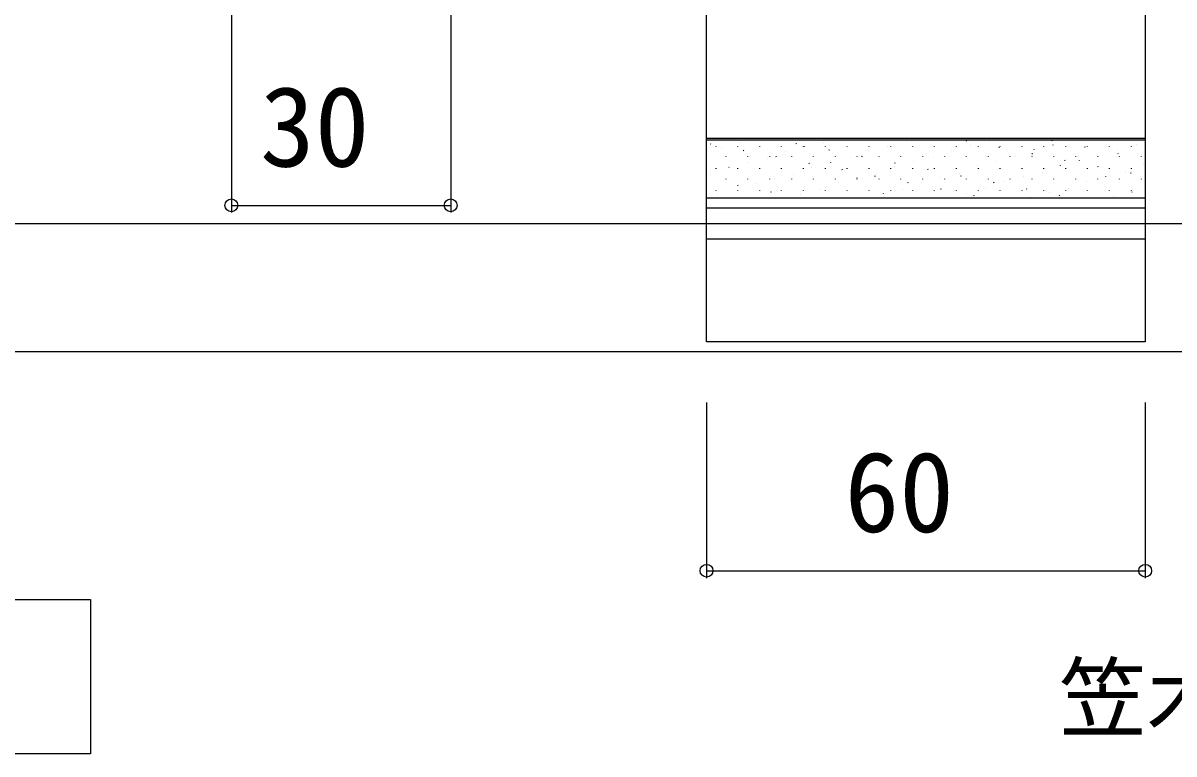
# Model space of a CAD drawing. Units: millimetres, scale not verified. Extents: x -876 to 875, y -1310 to 1303.
# Drawn here: x -9.7 to 147.7, y 737.9 to 838 of the extents above; entities that cross this region are included whole.
import ezdxf
from ezdxf.enums import TextEntityAlignment as Align

# ---------------------------------------------------------------- set-up
doc = ezdxf.new("R2010")
doc.units = ezdxf.units.MM
doc.header["$LTSCALE"] = 6
for name, color, linetype in [('0-1_USER1', 3, 'Continuous'), ('0-3_YKK_12', 2, 'Continuous'), ('0-4_YKK_13', 4, 'Continuous'), ('0-5_YKK_D', 6, 'Continuous'), ('0-7_YSS_K', 3, 'Continuous')]:
    doc.layers.add(name, color=color, linetype=linetype)
doc.styles.add('ＭＳ ゴシック', font='')
doc.styles.get('ＭＳ ゴシック').set_extended_font_data('MS Gothic')

msp = doc.modelspace()

# ---------------------------------------------------------------- linework, layer by layer
at = {"layer": '0-1_USER1'}
msp.add_lwpolyline([(-93.553, 759.043), (-0.489, 759.043), (-0.489, 737.924), (-93.553, 737.924)], close=True, dxfattribs=at)
at = {"layer": '0-3_YKK_12'}
msp.add_line((-116.228, 793.001), (173.924, 793.001), dxfattribs=at)
at = {"layer": '0-4_YKK_13'}
for p, q in [((83.772, 813.982), (83.772, 822.203)), ((83.772, 822.203), (143.772, 822.203)), ((83.772, 821.955), (143.772, 821.955)), ((119.332, 821.766), (119.277, 821.85)), ((131.061, 821.802), (131.006, 821.886)), ((133.83, 821.854), (133.827, 821.864)), ((84.347, 821.35), (84.292, 821.433)), ((85.071, 821.058), (85.071, 821.108)), ((85.855, 820.949), (85.851, 820.958)), ((88.061, 821.058), (88.061, 821.108)), ((88.483, 821.548), (88.48, 821.557)), ((88.85, 820.466), (88.795, 820.549)), ((91.051, 821.058), (91.051, 821.108)), ((94.041, 821.058), (94.041, 821.108)), ((94.579, 820.38), (94.576, 820.389)), ((96.077, 821.386), (96.022, 821.469)), ((97.031, 821.058), (97.031, 821.108)), ((97.191, 821.026), (97.188, 821.035)), ((99.82, 821.624), (99.817, 821.634)), ((100.021, 821.058), (100.021, 821.108)), ((100.58, 820.501), (100.525, 820.585)), ((103.011, 821.058), (103.011, 821.108)), ((105.916, 820.456), (105.912, 820.466)), ((106.001, 821.058), (106.001, 821.108)), ((108.528, 821.102), (108.524, 821.112)), ((108.991, 821.058), (108.991, 821.108)), ((111.157, 821.701), (111.153, 821.711)), ((111.981, 821.058), (111.981, 821.108)), ((114.971, 821.058), (114.971, 821.108)), ((117.252, 820.533), (117.249, 820.542)), ((117.961, 821.058), (117.961, 821.108)), ((119.865, 821.179), (119.861, 821.188)), ((120.951, 821.058), (120.951, 821.108)), ((122.493, 821.778), (122.49, 821.787)), ((123.835, 820.882), (123.78, 820.965)), ((123.941, 821.058), (123.941, 821.108)), ((126.931, 821.058), (126.931, 821.108)), ((128.589, 820.61), (128.586, 820.619)), ((129.921, 821.058), (129.921, 821.108)), ((131.201, 821.256), (131.198, 821.265)), ((132.911, 821.058), (132.911, 821.108)), ((135.565, 820.918), (135.509, 821.001)), ((135.901, 821.058), (135.901, 821.108)), ((138.891, 821.058), (138.891, 821.108)), ((139.926, 820.686), (139.922, 820.696)), ((141.881, 821.058), (141.881, 821.108)), ((142.538, 821.332), (142.534, 821.342)), ((86.446, 819.633), (86.446, 819.683)), ((89.436, 819.633), (89.436, 819.683)), ((89.455, 818.805), (89.451, 818.814)), ((92.084, 819.404), (92.08, 819.413)), ((92.426, 819.633), (92.426, 819.683)), ((93.354, 819.581), (93.298, 819.664)), ((95.416, 819.633), (95.416, 819.683)), ((97.857, 818.697), (97.802, 818.78)), ((98.406, 819.633), (98.406, 819.683)), ((100.791, 818.881), (100.788, 818.891)), ((101.396, 819.633), (101.396, 819.683)), ((103.42, 819.48), (103.417, 819.49)), ((104.386, 819.633), (104.386, 819.683)), ((105.083, 819.617), (105.028, 819.7)), ((107.376, 819.633), (107.376, 819.683)), ((109.586, 818.733), (109.531, 818.816)), ((110.366, 819.633), (110.366, 819.683)), ((112.128, 818.958), (112.125, 818.967)), ((113.356, 819.633), (113.356, 819.683)), ((114.757, 819.557), (114.754, 819.566)), ((116.346, 819.633), (116.346, 819.683)), ((119.336, 819.633), (119.336, 819.683)), ((122.326, 819.633), (122.326, 819.683)), ((123.465, 819.035), (123.461, 819.044)), ((125.316, 819.633), (125.316, 819.683)), ((126.094, 819.634), (126.09, 819.643)), ((128.338, 819.998), (128.283, 820.081)), ((128.306, 819.633), (128.306, 819.683)), ((131.296, 819.633), (131.296, 819.683)), ((132.841, 819.113), (132.786, 819.196)), ((134.286, 819.633), (134.286, 819.683)), ((134.801, 819.111), (134.798, 819.121)), ((137.276, 819.633), (137.276, 819.683)), ((137.43, 819.71), (137.427, 819.72)), ((140.068, 820.034), (140.013, 820.117)), ((140.266, 819.633), (140.266, 819.683)), ((143.256, 819.633), (143.256, 819.683)), ((84.347, 817.183), (84.344, 817.192)), ((85.071, 818.018), (85.071, 818.068)), ((86.843, 818.159), (86.839, 818.168)), ((88.061, 818.018), (88.061, 818.068)), ((91.051, 818.018), (91.051, 818.068)), ((94.041, 818.018), (94.041, 818.068)), ((95.684, 817.259), (95.681, 817.269)), ((97.031, 818.018), (97.031, 818.068)), ((98.179, 818.235), (98.176, 818.245)), ((100.021, 818.018), (100.021, 818.068)), ((102.36, 817.812), (102.305, 817.896)), ((103.011, 818.018), (103.011, 818.068)), ((106.001, 818.018), (106.001, 818.068)), ((107.021, 817.336), (107.017, 817.345)), ((108.991, 818.018), (108.991, 818.068)), ((109.516, 818.312), (109.513, 818.321)), ((111.981, 818.018), (111.981, 818.068)), ((114.09, 817.848), (114.034, 817.932)), ((114.971, 818.018), (114.971, 818.068)), ((117.961, 818.018), (117.961, 818.068)), ((118.357, 817.413), (118.354, 817.422)), ((120.853, 818.389), (120.849, 818.398)), ((120.951, 818.018), (120.951, 818.068)), ((123.941, 818.018), (123.941, 818.068)), ((126.931, 818.018), (126.931, 818.068)), ((129.694, 817.489), (129.691, 817.499)), ((129.921, 818.018), (129.921, 818.068)), ((132.189, 818.465), (132.186, 818.475)), ((132.911, 818.018), (132.911, 818.068)), ((135.901, 818.018), (135.901, 818.068)), ((137.345, 818.229), (137.289, 818.312)), ((138.891, 818.018), (138.891, 818.068)), ((141.031, 817.566), (141.027, 817.575)), ((141.848, 817.344), (141.793, 817.428)), ((141.881, 818.018), (141.881, 818.068)), ((143.526, 818.542), (143.523, 818.551)), ((86.446, 816.593), (86.446, 816.643)), ((88.111, 815.663), (88.056, 815.746)), ((89.436, 816.593), (89.436, 816.643)), ((90.443, 816.015), (90.439, 816.024)), ((92.426, 816.593), (92.426, 816.643)), ((93.055, 816.661), (93.052, 816.67)), ((95.416, 816.593), (95.416, 816.643)), ((98.406, 816.593), (98.406, 816.643)), ((101.396, 816.593), (101.396, 816.643)), ((101.779, 816.091), (101.776, 816.101)), ((104.386, 816.593), (104.386, 816.643)), ((104.392, 816.737), (104.388, 816.747)), ((106.863, 816.928), (106.808, 817.011)), ((107.376, 816.593), (107.376, 816.643)), ((110.366, 816.593), (110.366, 816.643)), ((111.366, 816.043), (111.311, 816.127)), ((113.116, 816.168), (113.113, 816.177)), ((113.356, 816.593), (113.356, 816.643)), ((115.728, 816.814), (115.725, 816.823)), ((116.346, 816.593), (116.346, 816.643)), ((118.593, 816.964), (118.538, 817.047)), ((119.336, 816.593), (119.336, 816.643)), ((122.326, 816.593), (122.326, 816.643)), ((123.096, 816.079), (123.041, 816.163)), ((124.453, 816.244), (124.449, 816.254)), ((125.316, 816.593), (125.316, 816.643)), ((127.065, 816.89), (127.062, 816.9)), ((128.306, 816.593), (128.306, 816.643)), ((131.296, 816.593), (131.296, 816.643)), ((134.286, 816.593), (134.286, 816.643)), ((135.789, 816.321), (135.786, 816.331)), ((137.276, 816.593), (137.276, 816.643)), ((138.402, 816.967), (138.398, 816.977)), ((140.266, 816.593), (140.266, 816.643)), ((143.256, 816.593), (143.256, 816.643)), ((85.071, 814.978), (85.071, 815.028)), ((85.319, 814.44), (85.315, 814.449)), ((87.947, 815.039), (87.944, 815.048)), ((88.061, 814.978), (88.061, 815.028)), ((91.051, 814.978), (91.051, 815.028)), ((92.615, 814.778), (92.559, 814.862)), ((94.041, 814.978), (94.041, 815.028)), ((96.655, 814.516), (96.652, 814.526)), ((97.031, 814.978), (97.031, 815.028)), ((99.284, 815.115), (99.281, 815.125)), ((100.021, 814.978), (100.021, 815.028)), ((103.011, 814.978), (103.011, 815.028)), ((106.001, 814.978), (106.001, 815.028)), ((107.992, 814.593), (107.989, 814.602)), ((108.991, 814.978), (108.991, 815.028)), ((110.621, 815.192), (110.617, 815.201)), ((111.981, 814.978), (111.981, 815.028)), ((114.971, 814.978), (114.971, 815.028)), ((115.87, 815.159), (115.814, 815.242)), ((116.716, 814.024), (116.713, 814.033)), ((117.961, 814.978), (117.961, 815.028)), ((119.329, 814.67), (119.325, 814.679)), ((120.373, 814.274), (120.318, 814.358)), ((120.951, 814.978), (120.951, 815.028)), ((121.957, 815.269), (121.954, 815.278)), ((123.941, 814.978), (123.941, 815.028)), ((126.931, 814.978), (126.931, 815.028)), ((127.599, 815.195), (127.544, 815.278)), ((128.053, 814.1), (128.05, 814.11)), ((129.921, 814.978), (129.921, 815.028)), ((130.665, 814.746), (130.662, 814.756)), ((132.102, 814.31), (132.047, 814.394)), ((132.911, 814.978), (132.911, 815.028)), ((133.294, 815.345), (133.291, 815.355)), ((135.901, 814.978), (135.901, 815.028)), ((138.891, 814.978), (138.891, 815.028)), ((139.39, 814.177), (139.386, 814.186)), ((141.881, 814.978), (141.881, 815.028)), ((142.002, 814.823), (141.999, 814.832)), ((83.772, 812.677), (143.772, 812.677)), ((83.772, 808.401), (143.772, 808.401))]:
    msp.add_line(p, q, dxfattribs=at)
msp.add_lwpolyline([(143.772, 991.701), (143.772, 794.301), (83.772, 794.301), (83.772, 991.701)], close=True, dxfattribs=at)
msp.add_lwpolyline([(143.772, 822.203), (143.772, 813.982), (83.772, 813.982)], dxfattribs=at)
at = {"layer": '0-5_YKK_D'}
for p, q in [((18.772, 849.001), (18.772, 812.001)), ((48.772, 849.001), (48.772, 812.001)), ((18.772, 813.001), (48.772, 813.001)), ((83.772, 786.001), (83.772, 762.001)), ((143.772, 786.001), (143.772, 762.001)), ((83.772, 763.001), (143.772, 763.001))]:
    msp.add_line(p, q, dxfattribs=at)
for centre in [(18.772, 813.001), (48.772, 813.001), (83.772, 763.001), (143.772, 763.001)]:
    msp.add_circle(centre, 0.875, dxfattribs=at)
at = {"layer": '0-7_YSS_K'}
msp.add_line((-133.728, 810.501), (805, 810.501), dxfattribs=at)

# ---------------------------------------------------------------- texts
at = {"layer": '0-1_USER1', "style": 'ＭＳ ゴシック'}
msp.add_text('笠木ジョイント部', height=8.798, dxfattribs=at).set_placement((131.977, 738.568), align=Align.BOTTOM_LEFT)
at = {"layer": '0-5_YKK_D', "style": 'ＭＳ ゴシック'}
for s, p in [('30', (22.692, 815.001)), ('60', (102.65, 765.001))]:
    msp.add_text(s, height=11, dxfattribs=at).set_placement(p, align=Align.BOTTOM_LEFT)

doc.saveas('drawing.dxf')
